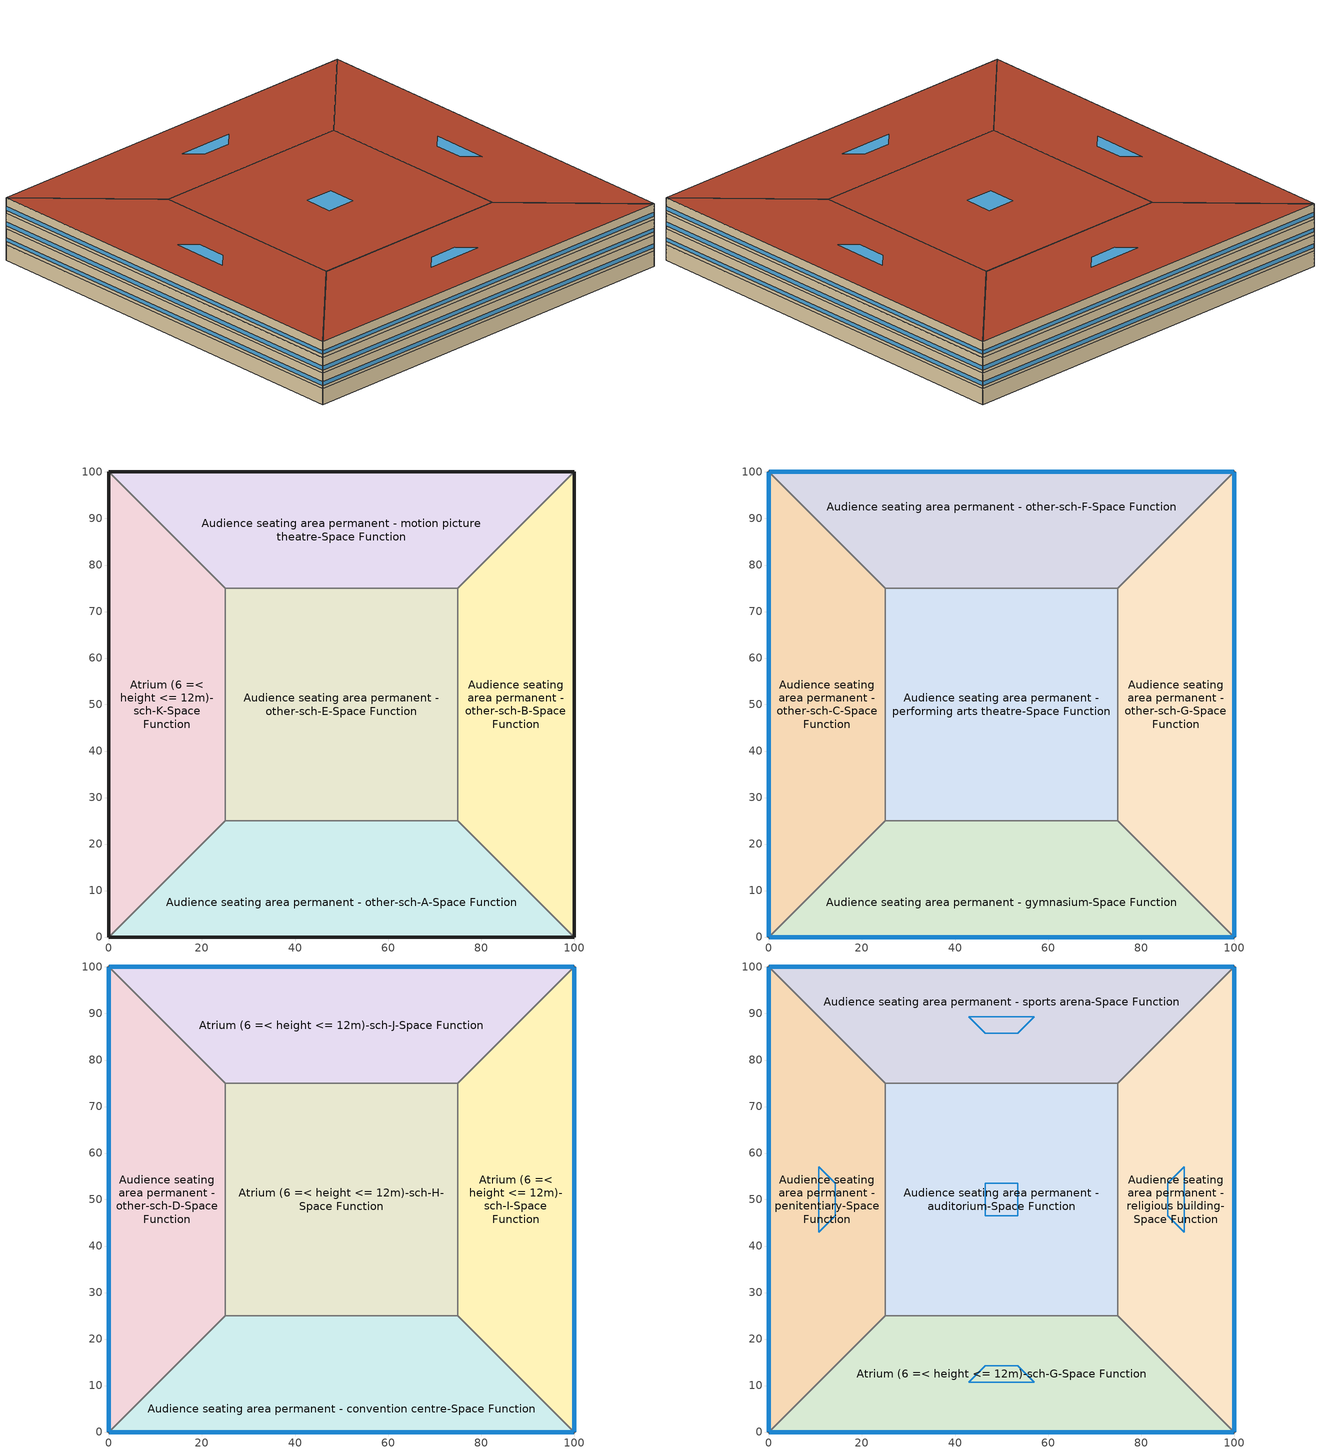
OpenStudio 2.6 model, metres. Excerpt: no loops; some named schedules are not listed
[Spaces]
Atrium (6 =< height <= 12m)-sch-K-Space Function
 floor ground: 0,0 0,100 25,75 25,25 z0
 wall ground: 0,100 0,0 z0:3.8
 wall to Audience seating area permanent - motion picture theatre-Space Function: 25,75 0,100 z0:3.8
 wall to Audience seating area permanent - other-sch-E-Space Function: 25,25 25,75 z0:3.8
 wall to Audience seating area permanent - other-sch-A-Space Function: 0,0 25,25 z0:3.8
Audience seating area permanent - motion picture theatre-Space Function
 floor ground: 0,100 100,100 75,75 25,75 z0
 wall ground: 100,100 0,100 z0:3.8
 wall to Audience seating area permanent - other-sch-B-Space Function: 75,75 100,100 z0:3.8
 wall to Audience seating area permanent - other-sch-E-Space Function: 25,75 75,75 z0:3.8
Audience seating area permanent - other-sch-B-Space Function
 floor ground: 100,100 100,0 75,25 75,75 z0
 wall ground: 100,0 100,100 z0:3.8
 wall to Audience seating area permanent - other-sch-A-Space Function: 75,25 100,0 z0:3.8
 wall to Audience seating area permanent - other-sch-E-Space Function: 75,75 75,25 z0:3.8
Audience seating area permanent - other-sch-A-Space Function
 floor ground: 100,0 0,0 25,25 75,25 z0
 wall ground: 0,0 100,0 z0:3.8
 wall to Audience seating area permanent - other-sch-E-Space Function: 75,25 25,25 z0:3.8
Audience seating area permanent - other-sch-E-Space Function
 floor ground: 25,25 25,75 75,75 75,25 z0
Audience seating area permanent - other-sch-C-Space Function
 floor to Atrium (6 =< height <= 12m)-sch-K-Space Function: 0,0 0,100 25,75 25,25 z3.8
 wall outside: 0,100 0,0 z3.8:7.6
 wall to Audience seating area permanent - other-sch-F-Space Function: 25,75 0,100 z3.8:7.6
 wall to Audience seating area permanent - performing arts theatre-Space Function: 25,25 25,75 z3.8:7.6
 wall to Audience seating area permanent - gymnasium-Space Function: 0,0 25,25 z3.8:7.6
 window: 0,99.97 0,0.03 z4.56:5.51
Audience seating area permanent - other-sch-F-Space Function
 floor to Audience seating area permanent - motion picture theatre-Space Function: 0,100 100,100 75,75 25,75 z3.8
 wall outside: 100,100 0,100 z3.8:7.6
 wall to Audience seating area permanent - other-sch-G-Space Function: 75,75 100,100 z3.8:7.6
 wall to Audience seating area permanent - performing arts theatre-Space Function: 25,75 75,75 z3.8:7.6
 window: 99.97,100 0.03,100 z4.56:5.51
Audience seating area permanent - other-sch-G-Space Function
 floor to Audience seating area permanent - other-sch-B-Space Function: 100,100 100,0 75,25 75,75 z3.8
 wall outside: 100,0 100,100 z3.8:7.6
 wall to Audience seating area permanent - gymnasium-Space Function: 75,25 100,0 z3.8:7.6
 wall to Audience seating area permanent - performing arts theatre-Space Function: 75,75 75,25 z3.8:7.6
 window: 100,0.03 100,99.97 z4.56:5.51
Audience seating area permanent - gymnasium-Space Function
 floor to Audience seating area permanent - other-sch-A-Space Function: 100,0 0,0 25,25 75,25 z3.8
 wall outside: 0,0 100,0 z3.8:7.6
 wall to Audience seating area permanent - performing arts theatre-Space Function: 75,25 25,25 z3.8:7.6
 window: 0.03,0 99.97,0 z4.56:5.51
Audience seating area permanent - performing arts theatre-Space Function
 floor to Audience seating area permanent - other-sch-E-Space Function: 25,25 25,75 75,75 75,25 z3.8
Audience seating area permanent - other-sch-D-Space Function
 floor to Audience seating area permanent - other-sch-C-Space Function: 0,0 0,100 25,75 25,25 z7.6
 wall outside: 0,100 0,0 z7.6:11.4
 wall to Atrium (6 =< height <= 12m)-sch-J-Space Function: 25,75 0,100 z7.6:11.4
 wall to Atrium (6 =< height <= 12m)-sch-H-Space Function: 25,25 25,75 z7.6:11.4
 wall to Audience seating area permanent - convention centre-Space Function: 0,0 25,25 z7.6:11.4
 window: 0,99.97 0,0.03 z8.36:9.31
Atrium (6 =< height <= 12m)-sch-J-Space Function
 floor to Audience seating area permanent - other-sch-F-Space Function: 0,100 100,100 75,75 25,75 z7.6
 wall outside: 100,100 0,100 z7.6:11.4
 wall to Atrium (6 =< height <= 12m)-sch-I-Space Function: 75,75 100,100 z7.6:11.4
 wall to Atrium (6 =< height <= 12m)-sch-H-Space Function: 25,75 75,75 z7.6:11.4
 window: 99.97,100 0.03,100 z8.36:9.31
Atrium (6 =< height <= 12m)-sch-I-Space Function
 floor to Audience seating area permanent - other-sch-G-Space Function: 100,100 100,0 75,25 75,75 z7.6
 wall outside: 100,0 100,100 z7.6:11.4
 wall to Audience seating area permanent - convention centre-Space Function: 75,25 100,0 z7.6:11.4
 wall to Atrium (6 =< height <= 12m)-sch-H-Space Function: 75,75 75,25 z7.6:11.4
 window: 100,0.03 100,99.97 z8.36:9.31
Audience seating area permanent - convention centre-Space Function
 floor to Audience seating area permanent - gymnasium-Space Function: 100,0 0,0 25,25 75,25 z7.6
 wall outside: 0,0 100,0 z7.6:11.4
 wall to Atrium (6 =< height <= 12m)-sch-H-Space Function: 75,25 25,25 z7.6:11.4
 window: 0.03,0 99.97,0 z8.36:9.31
Atrium (6 =< height <= 12m)-sch-H-Space Function
 floor to Audience seating area permanent - performing arts theatre-Space Function: 25,25 25,75 75,75 75,25 z7.6
Audience seating area permanent - penitentiary-Space Function
 floor to Audience seating area permanent - other-sch-D-Space Function: 0,0 0,100 25,75 25,25 z11.4
 wall outside: 0,100 0,0 z11.4:15.2
 wall to Audience seating area permanent - sports arena-Space Function: 25,75 0,100 z11.4:15.2
 wall to Audience seating area permanent - auditorium-Space Function: 25,25 25,75 z11.4:15.2
 wall to Atrium (6 =< height <= 12m)-sch-G-Space Function: 0,0 25,25 z11.4:15.2
 window: 0,99.97 0,0.03 z12.16:13.11
 roof outside: 25,25 25,75 0,100 0,0 z15.2
 skylight: 14.27,46.46 14.27,53.54 10.73,57.07 10.73,42.93 z15.2
Audience seating area permanent - sports arena-Space Function
 floor to Atrium (6 =< height <= 12m)-sch-J-Space Function: 0,100 100,100 75,75 25,75 z11.4
 wall outside: 100,100 0,100 z11.4:15.2
 wall to Audience seating area permanent - religious building-Space Function: 75,75 100,100 z11.4:15.2
 wall to Audience seating area permanent - auditorium-Space Function: 25,75 75,75 z11.4:15.2
 window: 99.97,100 0.03,100 z12.16:13.11
 roof outside: 25,75 75,75 100,100 0,100 z15.2
 skylight: 46.46,85.73 53.54,85.73 57.07,89.27 42.93,89.27 z15.2
Audience seating area permanent - religious building-Space Function
 floor to Atrium (6 =< height <= 12m)-sch-I-Space Function: 100,100 100,0 75,25 75,75 z11.4
 wall outside: 100,0 100,100 z11.4:15.2
 wall to Atrium (6 =< height <= 12m)-sch-G-Space Function: 75,25 100,0 z11.4:15.2
 wall to Audience seating area permanent - auditorium-Space Function: 75,75 75,25 z11.4:15.2
 window: 100,0.03 100,99.97 z12.16:13.11
 roof outside: 75,75 75,25 100,0 100,100 z15.2
 skylight: 85.73,53.54 85.73,46.46 89.27,42.93 89.27,57.07 z15.2
Atrium (6 =< height <= 12m)-sch-G-Space Function
 floor to Audience seating area permanent - convention centre-Space Function: 100,0 0,0 25,25 75,25 z11.4
 wall outside: 0,0 100,0 z11.4:15.2
 wall to Audience seating area permanent - auditorium-Space Function: 75,25 25,25 z11.4:15.2
 window: 0.03,0 99.97,0 z12.16:13.11
 roof outside: 75,25 25,25 0,0 100,0 z15.2
 skylight: 53.54,14.27 46.46,14.27 42.93,10.73 57.07,10.73 z15.2
Audience seating area permanent - auditorium-Space Function
 floor to Atrium (6 =< height <= 12m)-sch-H-Space Function: 25,25 25,75 75,75 75,25 z11.4
 roof outside: 75,25 75,75 25,75 25,25 z15.2
 skylight: 53.54,46.46 53.54,53.54 46.46,53.54 46.46,46.46 z15.2
[Schedule:Ruleset]
Name | Default Day Schedule
NECB-G-Occupancy | NECB-G-Occupancy Default
NECB-G-Lighting | NECB-G-Lighting Default
NECB-G-Electric-Equipment | NECB-G-Electric-Equipment Default
NECB-H-Occupancy | NECB-H-Occupancy Default
NECB-H-Lighting | NECB-H-Lighting Default
NECB-H-Electric-Equipment | NECB-H-Electric-Equipment Default
NECB-I-Occupancy | NECB-I-Occupancy Default
NECB-I-Lighting | NECB-I-Lighting Default
NECB-I-Electric-Equipment | NECB-I-Electric-Equipment Default
NECB-J-Occupancy | NECB-J-Occupancy Default
NECB-J-Lighting | NECB-J-Lighting Default
NECB-J-Electric-Equipment | NECB-J-Electric-Equipment Default
NECB-C-Lighting | NECB-C-Lighting Default
NECB-C-Occupancy-NECB-C-Lighting-0.2-0.0-0.67-Light Ruleset | NECB-C-Occupancy-NECB-C-Lighting-0.2-0.0-0.67-Light Default
NECB-D-Occupancy | NECB-D-Occupancy Default
NECB-D-Lighting | NECB-D-Lighting Default
NECB-D-Electric-Equipment | NECB-D-Electric-Equipment Default
NECB-E-Occupancy | NECB-E-Occupancy Default
NECB-E-Lighting | NECB-E-Lighting Default
NECB-E-Electric-Equipment | NECB-E-Electric-Equipment Default
NECB-F-Occupancy | NECB-F-Occupancy Default
NECB-F-Lighting | NECB-F-Lighting Default
NECB-F-Electric-Equipment | NECB-F-Electric-Equipment Default
NECB-I-Occupancy-NECB-I-Lighting-0.3-0.0-0.67-Light Ruleset | NECB-I-Occupancy-NECB-I-Lighting-0.3-0.0-0.67-Light Default
[Schedule:Day]
Clothing Schedule Default Winter Clothes; Always On Default: 24, 0, 1
Clothing Schedule Summer Clothes: 24, 0, 0.5
Air Velocity Schedule Default; NECB-A-Electric-Equipment Sat Day; NECB-A-Electric-Equipment Sun|Hol Day: 24, 0, 0.2
Work Efficiency Schedule Default; NECB-K-Electric-Equipment Default; NECB-K-Electric-Equipment Default|Wkdy Day; NECB-K-Electric-Equipment Sat Day; NECB-K-Electric-Equipment Sun|Hol Day; NECB-A-Occupancy Sat Day; NECB-A-Occupancy Sun|Hol Day; NECB-D-Occupancy Sat Day; NECB-D-Occupancy Sun|Hol Day; NECB-E-Occupancy Sun|Hol Day: 24, 0, 0
NECB-G-Occupancy Default; NECB-G-Occupancy Default|Wkdy Day: 7, 0, 0.9, 8, 0, 0.7, 9, 0, 0.4, 17, 0, 0.3, 18, 0, 0.5, 24, 0, 0.9
NECB-G-Occupancy Sat Day; NECB-G-Occupancy Sun|Hol Day: 7, 0, 0.9, 8, 0, 0.7, 17, 0, 0.5, 18, 0, 0.7, 24, 0, 0.9
NECB-Activity Default; NECB-Activity Winter Design Day; NECB-Activity Summer Design Day: 24, 0, 130
NECB-G-Lighting Default; NECB-G-Lighting Default|Wkdy Day; NECB-G-Lighting Sat Day; NECB-G-Lighting Sun|Hol Day: 1, 0, 0.3, 6, 0, 0, 7, 0, 0.2, 9, 0, 0.5, 19, 0, 0, 22, 0, 0.9, 23, 0, 0.8, 24, 0, 0.6
NECB-G-Electric-Equipment Default; NECB-G-Electric-Equipment Default|Wkdy Day; NECB-G-Electric-Equipment Sat Day; NECB-G-Electric-Equipment Sun|Hol Day: 1, 0, 0.3, 7, 0, 0.2, 9, 0, 0.8, 16, 0, 0.4, 17, 0, 0.5, 18, 0, 0.2, 20, 0, 0.9, 21, 0, 0.7, 24, 0, 0.5
NECB-G-Thermostat Setpoint-Heating Default; NECB-G-Thermostat Setpoint-Heating Default|Wkdy Day; NECB-G-Thermostat Setpoint-Heating Sat Day; NECB-G-Thermostat Setpoint-Heating Sun|Hol Day; NECB-H-Thermostat Setpoint-Heating Default; NECB-H-Thermostat Setpoint-Heating Default|Wkdy Day; NECB-H-Thermostat Setpoint-Heating Sat Day; NECB-H-Thermostat Setpoint-Heating Sun|Hol Day; NECB-F-Thermostat Setpoint-Heating Default; NECB-F-Thermostat Setpoint-Heating Default|Wkdy Day; NECB-F-Thermostat Setpoint-Heating Sat Day; NECB-F-Thermostat Setpoint-Heating Sun|Hol Day: 1, 0, 22, 7, 0, 18, 8, 0, 20, 24, 0, 22
NECB-G-Thermostat Setpoint-Cooling Default; NECB-G-Thermostat Setpoint-Cooling Default|Wkdy Day; NECB-G-Thermostat Setpoint-Cooling Sat Day; NECB-G-Thermostat Setpoint-Cooling Sun|Hol Day; NECB-H-Thermostat Setpoint-Cooling Default; NECB-H-Thermostat Setpoint-Cooling Default|Wkdy Day; NECB-H-Thermostat Setpoint-Cooling Sat Day; NECB-H-Thermostat Setpoint-Cooling Sun|Hol Day; NECB-J-Thermostat Setpoint-Cooling Default; NECB-J-Thermostat Setpoint-Cooling Default|Wkdy Day; NECB-J-Thermostat Setpoint-Cooling Sat Day; NECB-J-Thermostat Setpoint-Cooling Sun|Hol Day; NECB-F-Thermostat Setpoint-Cooling Default; NECB-F-Thermostat Setpoint-Cooling Default|Wkdy Day; NECB-F-Thermostat Setpoint-Cooling Sat Day; NECB-F-Thermostat Setpoint-Cooling Sun|Hol Day: 24, 0, 24
NECB-H-Occupancy Default; NECB-H-Occupancy Default|Wkdy Day; NECB-H-Occupancy Sat Day; NECB-H-Occupancy Sun|Hol Day; NECB-H-Lighting Default; NECB-H-Lighting Default|Wkdy Day; NECB-H-Lighting Sat Day; NECB-H-Lighting Sun|Hol Day; NECB-H-Electric-Equipment Default; NECB-H-Electric-Equipment Default|Wkdy Day; NECB-H-Electric-Equipment Sat Day; NECB-H-Electric-Equipment Sun|Hol Day; NECB-K-Lighting Default; NECB-K-Lighting Default|Wkdy Day; NECB-K-Lighting Sat Day; NECB-K-Lighting Sun|Hol Day: 24, 0, 0.9
NECB-I-Occupancy Default; NECB-I-Occupancy Default|Wkdy Day: 1, 0, 0.1, 15, 0, 0, 18, 0, 0.1, 19, 0, 0.4, 22, 0, 0.8, 23, 0, 0.6, 24, 0, 0.4
NECB-I-Occupancy Sat Day: 1, 0, 0.1, 10, 0, 0, 13, 0, 0.1, 14, 0, 0.4, 15, 0, 0.6, 16, 0, 0.8, 17, 0, 0.6, 18, 0, 0.4, 19, 0, 0.2, 20, 0, 0.4, 22, 0, 0.8, 23, 0, 0.6, 24, 0, 0.4
NECB-I-Occupancy Sun|Hol Day: 8, 0, 0, 9, 0, 0.2, 10, 0, 0.4, 12, 0, 0.8, 13, 0, 0.4, 14, 0, 0.2, 24, 0, 0
NECB-I-Lighting Default; NECB-I-Lighting Default|Wkdy Day: 1, 0, 0.5, 15, 0, 0.05, 18, 0, 0.5, 19, 0, 0.8, 24, 0, 0.9
NECB-I-Lighting Sat Day: 1, 0, 0.5, 10, 0, 0.05, 13, 0, 0.5, 14, 0, 0.8, 17, 0, 0.9, 18, 0, 0.8, 19, 0, 0.6, 20, 0, 0.8, 24, 0, 0.9
NECB-I-Lighting Sun|Hol Day: 8, 0, 0.05, 9, 0, 0.5, 13, 0, 0.9, 14, 0, 0.5, 24, 0, 0.05
NECB-I-Electric-Equipment Default; NECB-I-Electric-Equipment Default|Wkdy Day: 15, 0, 0.1, 18, 0, 0.2, 24, 0, 0.8
NECB-I-Electric-Equipment Sat Day: 10, 0, 0.1, 13, 0, 0.2, 24, 0, 0.8
NECB-I-Electric-Equipment Sun|Hol Day: 8, 0, 0.1, 13, 0, 0.8, 14, 0, 0.2, 24, 0, 0.1
NECB-I-Thermostat Setpoint-Heating Default; NECB-I-Thermostat Setpoint-Heating Default|Wkdy Day: 14, 0, 18, 15, 0, 20, 24, 0, 22
NECB-I-Thermostat Setpoint-Heating Sat Day: 10, 0, 18, 11, 0, 20, 24, 0, 22
NECB-I-Thermostat Setpoint-Heating Sun|Hol Day: 7, 0, 18, 8, 0, 20, 14, 0, 22, 24, 0, 18
NECB-I-Thermostat Setpoint-Cooling Default; NECB-I-Thermostat Setpoint-Cooling Default|Wkdy Day: 14, 0, 35, 24, 0, 24
NECB-I-Thermostat Setpoint-Cooling Sat Day: 10, 0, 35, 24, 0, 24
NECB-I-Thermostat Setpoint-Cooling Sun|Hol Day: 7, 0, 35, 14, 0, 24, 24, 0, 35
NECB-J-Occupancy Default; NECB-J-Occupancy Default|Wkdy Day; NECB-J-Occupancy Sat Day; NECB-J-Occupancy Sun|Hol Day: 7, 0, 0.9, 8, 0, 0.7, 10, 0, 0.6, 12, 0, 0.7, 14, 0, 0.6, 17, 0, 0.7, 20, 0, 0.6, 22, 0, 0.7, 23, 0, 0.8, 24, 0, 0.9
NECB-J-Lighting Default; NECB-J-Lighting Default|Wkdy Day; NECB-J-Lighting Sat Day; NECB-J-Lighting Sun|Hol Day: 5, 0, 0.1, 6, 0, 0.3, 7, 0, 0.5, 11, 0, 0.7, 12, 0, 0.6, 18, 0, 0.5, 19, 0, 0.6, 23, 0, 0.7, 24, 0, 0.3
NECB-J-Electric-Equipment Default; NECB-J-Electric-Equipment Default|Wkdy Day; NECB-J-Electric-Equipment Sat Day; NECB-J-Electric-Equipment Sun|Hol Day: 5, 0, 0.1, 6, 0, 0.2, 7, 0, 0.3, 8, 0, 0.4, 10, 0, 0.6, 12, 0, 0.5, 14, 0, 0.4, 16, 0, 0.5, 18, 0, 0.4, 19, 0, 0.5, 20, 0, 0.6, 22, 0, 0.7, 23, 0, 0.5, 24, 0, 0.3
NECB-J-Thermostat Setpoint-Heating Default; NECB-J-Thermostat Setpoint-Heating Default|Wkdy Day; NECB-J-Thermostat Setpoint-Heating Sat Day; NECB-J-Thermostat Setpoint-Heating Sun|Hol Day: 24, 0, 22
NECB-K-Occupancy Default; NECB-K-Occupancy Default|Wkdy Day; NECB-K-Occupancy Sat Day; NECB-K-Occupancy Sun|Hol Day: 5, 0, 0, 6, 0, 0.1, 7, 0, 0.5, 8, 0, 0.9, 9, 0, 0.6, 16, 0, 0.2, 17, 0, 0.7, 18, 0, 0.9, 19, 0, 0.6, 20, 0, 0.2, 23, 0, 0.1, 24, 0, 0
NECB-K-Thermostat Setpoint-Heating Default; NECB-K-Thermostat Setpoint-Heating Default|Wkdy Day; NECB-K-Thermostat Setpoint-Heating Sat Day; NECB-K-Thermostat Setpoint-Heating Sun|Hol Day: 24, 0, 5
NECB-K-Thermostat Setpoint-Cooling Default; NECB-K-Thermostat Setpoint-Cooling Default|Wkdy Day; NECB-K-Thermostat Setpoint-Cooling Sat Day; NECB-K-Thermostat Setpoint-Cooling Sun|Hol Day; NECB-A-Thermostat Setpoint-Cooling Sat Day; NECB-A-Thermostat Setpoint-Cooling Sun|Hol Day; NECB-D-Thermostat Setpoint-Cooling Sat Day; NECB-D-Thermostat Setpoint-Cooling Sun|Hol Day; NECB-E-Thermostat Setpoint-Cooling Sun|Hol Day: 24, 0, 35
NECB-C-Occupancy Default; NECB-C-Occupancy Default|Wkdy Day: 8, 0, 0, 9, 0, 0.1, 10, 0, 0.2, 12, 0, 0.5, 16, 0, 0.7, 17, 0, 0.8, 18, 0, 0.7, 19, 0, 0.5, 21, 0, 0.3, 24, 0, 0
NECB-C-Occupancy Sat Day: 8, 0, 0, 9, 0, 0.1, 10, 0, 0.2, 11, 0, 0.5, 12, 0, 0.6, 13, 0, 0.8, 16, 0, 0.9, 17, 0, 0.8, 18, 0, 0.7, 19, 0, 0.5, 21, 0, 0.2, 24, 0, 0
NECB-C-Occupancy Sun|Hol Day: 8, 0, 0, 9, 0, 0.1, 10, 0, 0.2, 11, 0, 0.5, 12, 0, 0.6, 13, 0, 0.8, 16, 0, 0.9, 17, 0, 0.8, 18, 0, 0.7, 19, 0, 0.5, 24, 0, 0
NECB-C-Lighting Default; NECB-C-Lighting Default|Wkdy Day; NECB-C-Lighting Sat Day; NECB-C-Electric-Equipment Default; NECB-C-Electric-Equipment Default|Wkdy Day; NECB-C-Electric-Equipment Sat Day; NECB-C-Occupancy-NECB-C-Lighting-0.0-0.0-0.67-Light Default; NECB-C-Occupancy-NECB-C-Lighting-0.0-0.0-0.67-Default|Wkdy-Light Day; NECB-C-Occupancy-NECB-C-Lighting-0.0-0.0-0.67-Sat-Light Day: 8, 0, 0.05, 9, 0, 0.5, 19, 0, 0.9, 20, 0, 0.6, 21, 0, 0.5, 24, 0, 0.05
NECB-C-Lighting Sun|Hol Day; NECB-C-Electric-Equipment Sun|Hol Day; NECB-C-Occupancy-NECB-C-Lighting-0.0-0.0-0.67-Sun|Hol-Light Day: 8, 0, 0.05, 9, 0, 0.5, 19, 0, 0.9, 24, 0, 0.05
NECB-C-Thermostat Setpoint-Heating Default; NECB-C-Thermostat Setpoint-Heating Default|Wkdy Day; NECB-C-Thermostat Setpoint-Heating Sat Day: 7, 0, 18, 8, 0, 20, 21, 0, 22, 24, 0, 18
NECB-C-Thermostat Setpoint-Heating Sun|Hol Day: 9, 0, 18, 10, 0, 20, 19, 0, 22, 24, 0, 18
NECB-C-Thermostat Setpoint-Cooling Default; NECB-C-Thermostat Setpoint-Cooling Default|Wkdy Day; NECB-C-Thermostat Setpoint-Cooling Sat Day: 7, 0, 35, 21, 0, 24, 24, 0, 35
NECB-C-Thermostat Setpoint-Cooling Sun|Hol Day; NECB-E-Thermostat Setpoint-Cooling Default; NECB-E-Thermostat Setpoint-Cooling Default|Wkdy Day: 7, 0, 35, 19, 0, 24, 24, 0, 35
NECB-C-Occupancy-NECB-C-Lighting-0.2-0.0-0.67-Light Default; NECB-C-Occupancy-NECB-C-Lighting-0.2-0.0-0.67-Default|Wkdy-Light Day; NECB-C-Occupancy-NECB-C-Lighting-0.2-0.0-0.67-Sat-Light Day: 8, 0, 0.0433, 9, 0, 0.433, 19, 0, 0.9, 20, 0, 0.6, 21, 0, 0.5, 24, 0, 0.0433
NECB-C-Occupancy-NECB-C-Lighting-0.2-0.0-0.67-Sun|Hol-Light Day: 8, 0, 0.0433, 9, 0, 0.433, 19, 0, 0.9, 24, 0, 0.0433
NECB-B-Occupancy Default; NECB-B-Occupancy Default|Wkdy Day: 1, 0, 0.3, 2, 0, 0.1, 9, 0, 0, 10, 0, 0.1, 11, 0, 0.2, 12, 0, 0.5, 13, 0, 0.9, 14, 0, 0.8, 15, 0, 0.5, 17, 0, 0.2, 18, 0, 0.3, 19, 0, 0.6, 22, 0, 0.9, 23, 0, 0.6, 24, 0, 0.4
NECB-B-Occupancy Sat Day: 1, 0, 0.5, 2, 0, 0.3, 9, 0, 0, 10, 0, 0.1, 11, 0, 0.2, 12, 0, 0.5, 13, 0, 0.9, 14, 0, 0.8, 15, 0, 0.5, 17, 0, 0.2, 18, 0, 0.3, 19, 0, 0.6, 22, 0, 0.9, 24, 0, 0.6
NECB-B-Occupancy Sun|Hol Day: 1, 0, 0.1, 2, 0, 0.3, 10, 0, 0, 11, 0, 0.1, 12, 0, 0.4, 14, 0, 0.5, 15, 0, 0.4, 18, 0, 0.2, 19, 0, 0.5, 21, 0, 0.7, 22, 0, 0.5, 23, 0, 0.3, 24, 0, 0.1
NECB-B-Lighting Default; NECB-B-Lighting Default|Wkdy Day; NECB-B-Lighting Sat Day; NECB-B-Electric-Equipment Default; NECB-B-Electric-Equipment Default|Wkdy Day; NECB-B-Electric-Equipment Sat Day: 1, 0, 0.9, 2, 0, 0.5, 9, 0, 0.1, 10, 0, 0.5, 11, 0, 0.7, 24, 0, 0.9
NECB-B-Lighting Sun|Hol Day; NECB-B-Electric-Equipment Sun|Hol Day: 2, 0, 0.5, 10, 0, 0.1, 11, 0, 0.5, 23, 0, 0.9, 24, 0, 0.5
NECB-B-Thermostat Setpoint-Heating Default; NECB-B-Thermostat Setpoint-Heating Default|Wkdy Day; NECB-B-Thermostat Setpoint-Heating Sat Day: 2, 0, 22, 8, 0, 18, 9, 0, 20, 24, 0, 22
NECB-B-Thermostat Setpoint-Heating Sun|Hol Day: 1, 0, 18, 2, 0, 22, 9, 0, 18, 10, 0, 20, 23, 0, 22, 24, 0, 18
NECB-B-Thermostat Setpoint-Cooling Default; NECB-B-Thermostat Setpoint-Cooling Default|Wkdy Day; NECB-B-Thermostat Setpoint-Cooling Sat Day: 1, 0, 24, 8, 0, 35, 24, 0, 24
NECB-B-Thermostat Setpoint-Cooling Sun|Hol Day: 9, 0, 35, 23, 0, 24, 24, 0, 35
NECB-A-Occupancy Default; NECB-A-Occupancy Default|Wkdy Day: 7, 0, 0, 8, 0, 0.1, 9, 0, 0.7, 12, 0, 0.9, 14, 0, 0.5, 17, 0, 0.9, 18, 0, 0.7, 19, 0, 0.3, 23, 0, 0.1, 24, 0, 0
NECB-A-Lighting Default; NECB-A-Lighting Default|Wkdy Day: 7, 0, 0.05, 8, 0, 0.3, 9, 0, 0.8, 17, 0, 0.9, 18, 0, 0.8, 19, 0, 0.5, 21, 0, 0.3, 23, 0, 0.1, 24, 0, 0.05
NECB-A-Lighting Sat Day; NECB-A-Lighting Sun|Hol Day; NECB-D-Lighting Sat Day; NECB-D-Lighting Sun|Hol Day; NECB-D-Electric-Equipment Sat Day; NECB-D-Electric-Equipment Sun|Hol Day; NECB-E-Lighting Sun|Hol Day; NECB-E-Electric-Equipment Sun|Hol Day: 24, 0, 0.05
NECB-A-Electric-Equipment Default; NECB-A-Electric-Equipment Default|Wkdy Day: 7, 0, 0.2, 8, 0, 0.3, 9, 0, 0.8, 18, 0, 0.9, 19, 0, 0.5, 21, 0, 0.3, 24, 0, 0.2
NECB-A-Thermostat Setpoint-Heating Default; NECB-A-Thermostat Setpoint-Heating Default|Wkdy Day: 6, 0, 18, 7, 0, 20, 21, 0, 22, 24, 0, 18
NECB-A-Thermostat Setpoint-Heating Sat Day; NECB-A-Thermostat Setpoint-Heating Sun|Hol Day; NECB-D-Thermostat Setpoint-Heating Sat Day; NECB-D-Thermostat Setpoint-Heating Sun|Hol Day; NECB-E-Thermostat Setpoint-Heating Sun|Hol Day: 24, 0, 18
NECB-A-Thermostat Setpoint-Cooling Default; NECB-A-Thermostat Setpoint-Cooling Default|Wkdy Day: 6, 0, 35, 21, 0, 24, 24, 0, 35
NECB-D-Occupancy Default; NECB-D-Occupancy Default|Wkdy Day: 8, 0, 0, 9, 0, 0.1, 12, 0, 0.9, 16, 0, 0.8, 17, 0, 0.5, 18, 0, 0.2, 19, 0, 0.1, 22, 0, 0.3, 23, 0, 0.1, 24, 0, 0
NECB-D-Lighting Default; NECB-D-Lighting Default|Wkdy Day; NECB-D-Electric-Equipment Default; NECB-D-Electric-Equipment Default|Wkdy Day: 8, 0, 0.05, 9, 0, 0.3, 16, 0, 0.9, 17, 0, 0.7, 19, 0, 0.5, 22, 0, 0.7, 23, 0, 0.3, 24, 0, 0.05
NECB-D-Thermostat Setpoint-Heating Default; NECB-D-Thermostat Setpoint-Heating Default|Wkdy Day: 7, 0, 18, 8, 0, 20, 23, 0, 22, 24, 0, 18
NECB-D-Thermostat Setpoint-Cooling Default; NECB-D-Thermostat Setpoint-Cooling Default|Wkdy Day: 7, 0, 35, 23, 0, 24, 24, 0, 35
NECB-E-Occupancy Default; NECB-E-Occupancy Default|Wkdy Day: 8, 0, 0, 9, 0, 0.2, 10, 0, 0.7, 14, 0, 0.9, 15, 0, 0.5, 16, 0, 0.9, 18, 0, 0.8, 19, 0, 0.2, 24, 0, 0
NECB-E-Occupancy Sat Day: 9, 0, 0, 13, 0, 0.2, 17, 0, 0.1, 24, 0, 0
NECB-E-Lighting Default; NECB-E-Lighting Default|Wkdy Day; NECB-E-Electric-Equipment Default; NECB-E-Electric-Equipment Default|Wkdy Day: 8, 0, 0.05, 9, 0, 0.4, 10, 0, 0.7, 18, 0, 0.9, 19, 0, 0.4, 24, 0, 0.05
NECB-E-Lighting Sat Day; NECB-E-Electric-Equipment Sat Day: 9, 0, 0.05, 10, 0, 0.5, 15, 0, 0.9, 16, 0, 0.7, 17, 0, 0.5, 24, 0, 0.05
NECB-E-Thermostat Setpoint-Heating Default; NECB-E-Thermostat Setpoint-Heating Default|Wkdy Day: 7, 0, 18, 8, 0, 20, 19, 0, 22, 24, 0, 18
NECB-E-Thermostat Setpoint-Heating Sat Day: 8, 0, 18, 9, 0, 20, 17, 0, 22, 24, 0, 18
NECB-E-Thermostat Setpoint-Cooling Sat Day: 8, 0, 35, 17, 0, 24, 24, 0, 35
NECB-F-Occupancy Default; NECB-F-Occupancy Default|Wkdy Day; NECB-F-Occupancy Sat Day; NECB-F-Occupancy Sun|Hol Day: 7, 0, 0.63, 8, 0, 0.49, 10, 0, 0.28, 16, 0, 0.14, 17, 0, 0.21, 20, 0, 0.35, 22, 0, 0.49, 23, 0, 0.56, 24, 0, 0.63
NECB-F-Lighting Default; NECB-F-Lighting Default|Wkdy Day; NECB-F-Lighting Sat Day; NECB-F-Lighting Sun|Hol Day; NECB-F-Electric-Equipment Default; NECB-F-Electric-Equipment Default|Wkdy Day; NECB-F-Electric-Equipment Sat Day; NECB-F-Electric-Equipment Sun|Hol Day: 1, 0, 0.21, 3, 0, 0.14, 6, 0, 0.07, 7, 0, 0.14, 8, 0, 0.28, 9, 0, 0.35, 11, 0, 0.28, 12, 0, 0.21, 19, 0, 0.14, 20, 0, 0.42, 21, 0, 0.56, 22, 0, 0.63, 23, 0, 0.56, 24, 0, 0.42
NECB-I-Occupancy-NECB-I-Lighting-0.3-0.0-0.67-Light Default; NECB-I-Occupancy-NECB-I-Lighting-0.3-0.0-0.67-Default|Wkdy-Light Day: 1, 0, 0.3995, 15, 0, 0.03995, 18, 0, 0.3995, 19, 0, 0.8, 24, 0, 0.9
NECB-I-Occupancy-NECB-I-Lighting-0.3-0.0-0.67-Sat-Light Day: 1, 0, 0.3995, 10, 0, 0.03995, 13, 0, 0.3995, 14, 0, 0.8, 17, 0, 0.9, 18, 0, 0.8, 19, 0, 0.4794, 20, 0, 0.8, 24, 0, 0.9
NECB-I-Occupancy-NECB-I-Lighting-0.3-0.0-0.67-Sun|Hol-Light Day: 8, 0, 0.03995, 9, 0, 0.3995, 13, 0, 0.9, 14, 0, 0.3995, 24, 0, 0.03995
[Schedule:Rule] Date Specification Type=DateRange; Start Day=1
Name | Schedule Ruleset | Rule Order | Day Schedule | Start Month | End Month | End Day | Apply Monday | Apply Tuesday | Apply Wednesday | Apply Thursday | Apply Friday | Apply Saturday | Apply Sunday
Schedule Rule 1 | Clothing Schedule | 0 | Clothing Schedule Summer Clothes | 5 | 9 | 30
Schedule Rule 2 | NECB-G-Occupancy | 2 | NECB-G-Occupancy Default|Wkdy Day | 1 | 12 | 31 | Yes | Yes | Yes | Yes | Yes
Schedule Rule 3 | NECB-G-Occupancy | 1 | NECB-G-Occupancy Sat Day | 1 | 12 | 31 |  |  |  |  |  | Yes
Schedule Rule 4 | NECB-G-Occupancy | 0 | NECB-G-Occupancy Sun|Hol Day | 1 | 12 | 31 |  |  |  |  |  |  | Yes
Schedule Rule 5 | NECB-G-Lighting | 2 | NECB-G-Lighting Default|Wkdy Day | 1 | 12 | 31 | Yes | Yes | Yes | Yes | Yes
Schedule Rule 6 | NECB-G-Lighting | 1 | NECB-G-Lighting Sat Day | 1 | 12 | 31 |  |  |  |  |  | Yes
Schedule Rule 7 | NECB-G-Lighting | 0 | NECB-G-Lighting Sun|Hol Day | 1 | 12 | 31 |  |  |  |  |  |  | Yes
Schedule Rule 8 | NECB-G-Electric-Equipment | 2 | NECB-G-Electric-Equipment Default|Wkdy Day | 1 | 12 | 31 | Yes | Yes | Yes | Yes | Yes
Schedule Rule 9 | NECB-G-Electric-Equipment | 1 | NECB-G-Electric-Equipment Sat Day | 1 | 12 | 31 |  |  |  |  |  | Yes
Schedule Rule 10 | NECB-G-Electric-Equipment | 0 | NECB-G-Electric-Equipment Sun|Hol Day | 1 | 12 | 31 |  |  |  |  |  |  | Yes
Schedule Rule 11 | NECB-G-Thermostat Setpoint-Heating | 2 | NECB-G-Thermostat Setpoint-Heating Default|Wkdy Day | 1 | 12 | 31 | Yes | Yes | Yes | Yes | Yes
Schedule Rule 12 | NECB-G-Thermostat Setpoint-Heating | 1 | NECB-G-Thermostat Setpoint-Heating Sat Day | 1 | 12 | 31 |  |  |  |  |  | Yes
Schedule Rule 13 | NECB-G-Thermostat Setpoint-Heating | 0 | NECB-G-Thermostat Setpoint-Heating Sun|Hol Day | 1 | 12 | 31 |  |  |  |  |  |  | Yes
Schedule Rule 14 | NECB-G-Thermostat Setpoint-Cooling | 2 | NECB-G-Thermostat Setpoint-Cooling Default|Wkdy Day | 1 | 12 | 31 | Yes | Yes | Yes | Yes | Yes
Schedule Rule 15 | NECB-G-Thermostat Setpoint-Cooling | 1 | NECB-G-Thermostat Setpoint-Cooling Sat Day | 1 | 12 | 31 |  |  |  |  |  | Yes
Schedule Rule 16 | NECB-G-Thermostat Setpoint-Cooling | 0 | NECB-G-Thermostat Setpoint-Cooling Sun|Hol Day | 1 | 12 | 31 |  |  |  |  |  |  | Yes
Schedule Rule 17 | NECB-H-Occupancy | 2 | NECB-H-Occupancy Default|Wkdy Day | 1 | 12 | 31 | Yes | Yes | Yes | Yes | Yes
Schedule Rule 18 | NECB-H-Occupancy | 1 | NECB-H-Occupancy Sat Day | 1 | 12 | 31 |  |  |  |  |  | Yes
Schedule Rule 19 | NECB-H-Occupancy | 0 | NECB-H-Occupancy Sun|Hol Day | 1 | 12 | 31 |  |  |  |  |  |  | Yes
Schedule Rule 20 | NECB-H-Lighting | 2 | NECB-H-Lighting Default|Wkdy Day | 1 | 12 | 31 | Yes | Yes | Yes | Yes | Yes
Schedule Rule 21 | NECB-H-Lighting | 1 | NECB-H-Lighting Sat Day | 1 | 12 | 31 |  |  |  |  |  | Yes
Schedule Rule 22 | NECB-H-Lighting | 0 | NECB-H-Lighting Sun|Hol Day | 1 | 12 | 31 |  |  |  |  |  |  | Yes
Schedule Rule 23 | NECB-H-Electric-Equipment | 2 | NECB-H-Electric-Equipment Default|Wkdy Day | 1 | 12 | 31 | Yes | Yes | Yes | Yes | Yes
Schedule Rule 24 | NECB-H-Electric-Equipment | 1 | NECB-H-Electric-Equipment Sat Day | 1 | 12 | 31 |  |  |  |  |  | Yes
Schedule Rule 25 | NECB-H-Electric-Equipment | 0 | NECB-H-Electric-Equipment Sun|Hol Day | 1 | 12 | 31 |  |  |  |  |  |  | Yes
Schedule Rule 26 | NECB-H-Thermostat Setpoint-Heating | 2 | NECB-H-Thermostat Setpoint-Heating Default|Wkdy Day | 1 | 12 | 31 | Yes | Yes | Yes | Yes | Yes
Schedule Rule 27 | NECB-H-Thermostat Setpoint-Heating | 1 | NECB-H-Thermostat Setpoint-Heating Sat Day | 1 | 12 | 31 |  |  |  |  |  | Yes
Schedule Rule 28 | NECB-H-Thermostat Setpoint-Heating | 0 | NECB-H-Thermostat Setpoint-Heating Sun|Hol Day | 1 | 12 | 31 |  |  |  |  |  |  | Yes
Schedule Rule 29 | NECB-H-Thermostat Setpoint-Cooling | 2 | NECB-H-Thermostat Setpoint-Cooling Default|Wkdy Day | 1 | 12 | 31 | Yes | Yes | Yes | Yes | Yes
Schedule Rule 30 | NECB-H-Thermostat Setpoint-Cooling | 1 | NECB-H-Thermostat Setpoint-Cooling Sat Day | 1 | 12 | 31 |  |  |  |  |  | Yes
Schedule Rule 31 | NECB-H-Thermostat Setpoint-Cooling | 0 | NECB-H-Thermostat Setpoint-Cooling Sun|Hol Day | 1 | 12 | 31 |  |  |  |  |  |  | Yes
Schedule Rule 32 | NECB-I-Occupancy | 2 | NECB-I-Occupancy Default|Wkdy Day | 1 | 12 | 31 | Yes | Yes | Yes | Yes | Yes
Schedule Rule 33 | NECB-I-Occupancy | 1 | NECB-I-Occupancy Sat Day | 1 | 12 | 31 |  |  |  |  |  | Yes
Schedule Rule 34 | NECB-I-Occupancy | 0 | NECB-I-Occupancy Sun|Hol Day | 1 | 12 | 31 |  |  |  |  |  |  | Yes
Schedule Rule 35 | NECB-I-Lighting | 2 | NECB-I-Lighting Default|Wkdy Day | 1 | 12 | 31 | Yes | Yes | Yes | Yes | Yes
Schedule Rule 36 | NECB-I-Lighting | 1 | NECB-I-Lighting Sat Day | 1 | 12 | 31 |  |  |  |  |  | Yes
Schedule Rule 37 | NECB-I-Lighting | 0 | NECB-I-Lighting Sun|Hol Day | 1 | 12 | 31 |  |  |  |  |  |  | Yes
Schedule Rule 38 | NECB-I-Electric-Equipment | 2 | NECB-I-Electric-Equipment Default|Wkdy Day | 1 | 12 | 31 | Yes | Yes | Yes | Yes | Yes
Schedule Rule 39 | NECB-I-Electric-Equipment | 1 | NECB-I-Electric-Equipment Sat Day | 1 | 12 | 31 |  |  |  |  |  | Yes
Schedule Rule 40 | NECB-I-Electric-Equipment | 0 | NECB-I-Electric-Equipment Sun|Hol Day | 1 | 12 | 31 |  |  |  |  |  |  | Yes
Schedule Rule 41 | NECB-I-Thermostat Setpoint-Heating | 2 | NECB-I-Thermostat Setpoint-Heating Default|Wkdy Day | 1 | 12 | 31 | Yes | Yes | Yes | Yes | Yes
Schedule Rule 42 | NECB-I-Thermostat Setpoint-Heating | 1 | NECB-I-Thermostat Setpoint-Heating Sat Day | 1 | 12 | 31 |  |  |  |  |  | Yes
Schedule Rule 43 | NECB-I-Thermostat Setpoint-Heating | 0 | NECB-I-Thermostat Setpoint-Heating Sun|Hol Day | 1 | 12 | 31 |  |  |  |  |  |  | Yes
Schedule Rule 44 | NECB-I-Thermostat Setpoint-Cooling | 2 | NECB-I-Thermostat Setpoint-Cooling Default|Wkdy Day | 1 | 12 | 31 | Yes | Yes | Yes | Yes | Yes
Schedule Rule 45 | NECB-I-Thermostat Setpoint-Cooling | 1 | NECB-I-Thermostat Setpoint-Cooling Sat Day | 1 | 12 | 31 |  |  |  |  |  | Yes
Schedule Rule 46 | NECB-I-Thermostat Setpoint-Cooling | 0 | NECB-I-Thermostat Setpoint-Cooling Sun|Hol Day | 1 | 12 | 31 |  |  |  |  |  |  | Yes
Schedule Rule 47 | NECB-J-Occupancy | 2 | NECB-J-Occupancy Default|Wkdy Day | 1 | 12 | 31 | Yes | Yes | Yes | Yes | Yes
Schedule Rule 48 | NECB-J-Occupancy | 1 | NECB-J-Occupancy Sat Day | 1 | 12 | 31 |  |  |  |  |  | Yes
Schedule Rule 49 | NECB-J-Occupancy | 0 | NECB-J-Occupancy Sun|Hol Day | 1 | 12 | 31 |  |  |  |  |  |  | Yes
Schedule Rule 50 | NECB-J-Lighting | 2 | NECB-J-Lighting Default|Wkdy Day | 1 | 12 | 31 | Yes | Yes | Yes | Yes | Yes
Schedule Rule 51 | NECB-J-Lighting | 1 | NECB-J-Lighting Sat Day | 1 | 12 | 31 |  |  |  |  |  | Yes
Schedule Rule 52 | NECB-J-Lighting | 0 | NECB-J-Lighting Sun|Hol Day | 1 | 12 | 31 |  |  |  |  |  |  | Yes
Schedule Rule 53 | NECB-J-Electric-Equipment | 2 | NECB-J-Electric-Equipment Default|Wkdy Day | 1 | 12 | 31 | Yes | Yes | Yes | Yes | Yes
Schedule Rule 54 | NECB-J-Electric-Equipment | 1 | NECB-J-Electric-Equipment Sat Day | 1 | 12 | 31 |  |  |  |  |  | Yes
Schedule Rule 55 | NECB-J-Electric-Equipment | 0 | NECB-J-Electric-Equipment Sun|Hol Day | 1 | 12 | 31 |  |  |  |  |  |  | Yes
Schedule Rule 56 | NECB-J-Thermostat Setpoint-Heating | 2 | NECB-J-Thermostat Setpoint-Heating Default|Wkdy Day | 1 | 12 | 31 | Yes | Yes | Yes | Yes | Yes
Schedule Rule 57 | NECB-J-Thermostat Setpoint-Heating | 1 | NECB-J-Thermostat Setpoint-Heating Sat Day | 1 | 12 | 31 |  |  |  |  |  | Yes
Schedule Rule 58 | NECB-J-Thermostat Setpoint-Heating | 0 | NECB-J-Thermostat Setpoint-Heating Sun|Hol Day | 1 | 12 | 31 |  |  |  |  |  |  | Yes
Schedule Rule 59 | NECB-J-Thermostat Setpoint-Cooling | 2 | NECB-J-Thermostat Setpoint-Cooling Default|Wkdy Day | 1 | 12 | 31 | Yes | Yes | Yes | Yes | Yes
Schedule Rule 60 | NECB-J-Thermostat Setpoint-Cooling | 1 | NECB-J-Thermostat Setpoint-Cooling Sat Day | 1 | 12 | 31 |  |  |  |  |  | Yes
Schedule Rule 61 | NECB-J-Thermostat Setpoint-Cooling | 0 | NECB-J-Thermostat Setpoint-Cooling Sun|Hol Day | 1 | 12 | 31 |  |  |  |  |  |  | Yes
Schedule Rule 62 | NECB-K-Occupancy | 2 | NECB-K-Occupancy Default|Wkdy Day | 1 | 12 | 31 | Yes | Yes | Yes | Yes | Yes
Schedule Rule 63 | NECB-K-Occupancy | 1 | NECB-K-Occupancy Sat Day | 1 | 12 | 31 |  |  |  |  |  | Yes
Schedule Rule 64 | NECB-K-Occupancy | 0 | NECB-K-Occupancy Sun|Hol Day | 1 | 12 | 31 |  |  |  |  |  |  | Yes
Schedule Rule 65 | NECB-K-Lighting | 2 | NECB-K-Lighting Default|Wkdy Day | 1 | 12 | 31 | Yes | Yes | Yes | Yes | Yes
Schedule Rule 66 | NECB-K-Lighting | 1 | NECB-K-Lighting Sat Day | 1 | 12 | 31 |  |  |  |  |  | Yes
Schedule Rule 67 | NECB-K-Lighting | 0 | NECB-K-Lighting Sun|Hol Day | 1 | 12 | 31 |  |  |  |  |  |  | Yes
Schedule Rule 68 | NECB-K-Electric-Equipment | 2 | NECB-K-Electric-Equipment Default|Wkdy Day | 1 | 12 | 31 | Yes | Yes | Yes | Yes | Yes
Schedule Rule 69 | NECB-K-Electric-Equipment | 1 | NECB-K-Electric-Equipment Sat Day | 1 | 12 | 31 |  |  |  |  |  | Yes
Schedule Rule 70 | NECB-K-Electric-Equipment | 0 | NECB-K-Electric-Equipment Sun|Hol Day | 1 | 12 | 31 |  |  |  |  |  |  | Yes
Schedule Rule 71 | NECB-K-Thermostat Setpoint-Heating | 2 | NECB-K-Thermostat Setpoint-Heating Default|Wkdy Day | 1 | 12 | 31 | Yes | Yes | Yes | Yes | Yes
Schedule Rule 72 | NECB-K-Thermostat Setpoint-Heating | 1 | NECB-K-Thermostat Setpoint-Heating Sat Day | 1 | 12 | 31 |  |  |  |  |  | Yes
Schedule Rule 73 | NECB-K-Thermostat Setpoint-Heating | 0 | NECB-K-Thermostat Setpoint-Heating Sun|Hol Day | 1 | 12 | 31 |  |  |  |  |  |  | Yes
Schedule Rule 74 | NECB-K-Thermostat Setpoint-Cooling | 2 | NECB-K-Thermostat Setpoint-Cooling Default|Wkdy Day | 1 | 12 | 31 | Yes | Yes | Yes | Yes | Yes
Schedule Rule 75 | NECB-K-Thermostat Setpoint-Cooling | 1 | NECB-K-Thermostat Setpoint-Cooling Sat Day | 1 | 12 | 31 |  |  |  |  |  | Yes
Schedule Rule 76 | NECB-K-Thermostat Setpoint-Cooling | 0 | NECB-K-Thermostat Setpoint-Cooling Sun|Hol Day | 1 | 12 | 31 |  |  |  |  |  |  | Yes
Schedule Rule 77 | NECB-C-Occupancy | 2 | NECB-C-Occupancy Default|Wkdy Day | 1 | 12 | 31 | Yes | Yes | Yes | Yes | Yes
Schedule Rule 78 | NECB-C-Occupancy | 1 | NECB-C-Occupancy Sat Day | 1 | 12 | 31 |  |  |  |  |  | Yes
Schedule Rule 79 | NECB-C-Occupancy | 0 | NECB-C-Occupancy Sun|Hol Day | 1 | 12 | 31 |  |  |  |  |  |  | Yes
Schedule Rule 80 | NECB-C-Lighting | 2 | NECB-C-Lighting Default|Wkdy Day | 1 | 12 | 31 | Yes | Yes | Yes | Yes | Yes
Schedule Rule 81 | NECB-C-Lighting | 1 | NECB-C-Lighting Sat Day | 1 | 12 | 31 |  |  |  |  |  | Yes
Schedule Rule 82 | NECB-C-Lighting | 0 | NECB-C-Lighting Sun|Hol Day | 1 | 12 | 31 |  |  |  |  |  |  | Yes
Schedule Rule 83 | NECB-C-Electric-Equipment | 2 | NECB-C-Electric-Equipment Default|Wkdy Day | 1 | 12 | 31 | Yes | Yes | Yes | Yes | Yes
Schedule Rule 84 | NECB-C-Electric-Equipment | 1 | NECB-C-Electric-Equipment Sat Day | 1 | 12 | 31 |  |  |  |  |  | Yes
Schedule Rule 85 | NECB-C-Electric-Equipment | 0 | NECB-C-Electric-Equipment Sun|Hol Day | 1 | 12 | 31 |  |  |  |  |  |  | Yes
Schedule Rule 86 | NECB-C-Thermostat Setpoint-Heating | 2 | NECB-C-Thermostat Setpoint-Heating Default|Wkdy Day | 1 | 12 | 31 | Yes | Yes | Yes | Yes | Yes
Schedule Rule 87 | NECB-C-Thermostat Setpoint-Heating | 1 | NECB-C-Thermostat Setpoint-Heating Sat Day | 1 | 12 | 31 |  |  |  |  |  | Yes
Schedule Rule 88 | NECB-C-Thermostat Setpoint-Heating | 0 | NECB-C-Thermostat Setpoint-Heating Sun|Hol Day | 1 | 12 | 31 |  |  |  |  |  |  | Yes
Schedule Rule 89 | NECB-C-Thermostat Setpoint-Cooling | 2 | NECB-C-Thermostat Setpoint-Cooling Default|Wkdy Day | 1 | 12 | 31 | Yes | Yes | Yes | Yes | Yes
Schedule Rule 90 | NECB-C-Thermostat Setpoint-Cooling | 1 | NECB-C-Thermostat Setpoint-Cooling Sat Day | 1 | 12 | 31 |  |  |  |  |  | Yes
Schedule Rule 91 | NECB-C-Thermostat Setpoint-Cooling | 0 | NECB-C-Thermostat Setpoint-Cooling Sun|Hol Day | 1 | 12 | 31 |  |  |  |  |  |  | Yes
Schedule Rule 92 | NECB-C-Occupancy-NECB-C-Lighting-0.2-0.0-0.67-Light Ruleset | 2 | NECB-C-Occupancy-NECB-C-Lighting-0.2-0.0-0.67-Default|Wkdy-Light Day | 1 | 12 | 31 | Yes | Yes | Yes | Yes | Yes
Schedule Rule 93 | NECB-C-Occupancy-NECB-C-Lighting-0.2-0.0-0.67-Light Ruleset | 1 | NECB-C-Occupancy-NECB-C-Lighting-0.2-0.0-0.67-Sat-Light Day | 1 | 12 | 31 |  |  |  |  |  | Yes
Schedule Rule 94 | NECB-C-Occupancy-NECB-C-Lighting-0.2-0.0-0.67-Light Ruleset | 0 | NECB-C-Occupancy-NECB-C-Lighting-0.2-0.0-0.67-Sun|Hol-Light Day | 1 | 12 | 31 |  |  |  |  |  |  | Yes
Schedule Rule 95 | NECB-B-Occupancy | 2 | NECB-B-Occupancy Default|Wkdy Day | 1 | 12 | 31 | Yes | Yes | Yes | Yes | Yes
Schedule Rule 96 | NECB-B-Occupancy | 1 | NECB-B-Occupancy Sat Day | 1 | 12 | 31 |  |  |  |  |  | Yes
Schedule Rule 97 | NECB-B-Occupancy | 0 | NECB-B-Occupancy Sun|Hol Day | 1 | 12 | 31 |  |  |  |  |  |  | Yes
Schedule Rule 98 | NECB-B-Lighting | 2 | NECB-B-Lighting Default|Wkdy Day | 1 | 12 | 31 | Yes | Yes | Yes | Yes | Yes
Schedule Rule 99 | NECB-B-Lighting | 1 | NECB-B-Lighting Sat Day | 1 | 12 | 31 |  |  |  |  |  | Yes
Schedule Rule 100 | NECB-B-Lighting | 0 | NECB-B-Lighting Sun|Hol Day | 1 | 12 | 31 |  |  |  |  |  |  | Yes
Schedule Rule 101 | NECB-B-Electric-Equipment | 2 | NECB-B-Electric-Equipment Default|Wkdy Day | 1 | 12 | 31 | Yes | Yes | Yes | Yes | Yes
Schedule Rule 102 | NECB-B-Electric-Equipment | 1 | NECB-B-Electric-Equipment Sat Day | 1 | 12 | 31 |  |  |  |  |  | Yes
Schedule Rule 103 | NECB-B-Electric-Equipment | 0 | NECB-B-Electric-Equipment Sun|Hol Day | 1 | 12 | 31 |  |  |  |  |  |  | Yes
Schedule Rule 104 | NECB-B-Thermostat Setpoint-Heating | 2 | NECB-B-Thermostat Setpoint-Heating Default|Wkdy Day | 1 | 12 | 31 | Yes | Yes | Yes | Yes | Yes
Schedule Rule 105 | NECB-B-Thermostat Setpoint-Heating | 1 | NECB-B-Thermostat Setpoint-Heating Sat Day | 1 | 12 | 31 |  |  |  |  |  | Yes
Schedule Rule 106 | NECB-B-Thermostat Setpoint-Heating | 0 | NECB-B-Thermostat Setpoint-Heating Sun|Hol Day | 1 | 12 | 31 |  |  |  |  |  |  | Yes
Schedule Rule 107 | NECB-B-Thermostat Setpoint-Cooling | 2 | NECB-B-Thermostat Setpoint-Cooling Default|Wkdy Day | 1 | 12 | 31 | Yes | Yes | Yes | Yes | Yes
Schedule Rule 108 | NECB-B-Thermostat Setpoint-Cooling | 1 | NECB-B-Thermostat Setpoint-Cooling Sat Day | 1 | 12 | 31 |  |  |  |  |  | Yes
Schedule Rule 109 | NECB-B-Thermostat Setpoint-Cooling | 0 | NECB-B-Thermostat Setpoint-Cooling Sun|Hol Day | 1 | 12 | 31 |  |  |  |  |  |  | Yes
Schedule Rule 110 | NECB-C-Occupancy-NECB-C-Lighting-0.0-0.0-0.67-Light Ruleset | 2 | NECB-C-Occupancy-NECB-C-Lighting-0.0-0.0-0.67-Default|Wkdy-Light Day | 1 | 12 | 31 | Yes | Yes | Yes | Yes | Yes
Schedule Rule 111 | NECB-C-Occupancy-NECB-C-Lighting-0.0-0.0-0.67-Light Ruleset | 1 | NECB-C-Occupancy-NECB-C-Lighting-0.0-0.0-0.67-Sat-Light Day | 1 | 12 | 31 |  |  |  |  |  | Yes
Schedule Rule 112 | NECB-C-Occupancy-NECB-C-Lighting-0.0-0.0-0.67-Light Ruleset | 0 | NECB-C-Occupancy-NECB-C-Lighting-0.0-0.0-0.67-Sun|Hol-Light Day | 1 | 12 | 31 |  |  |  |  |  |  | Yes
Schedule Rule 113 | NECB-A-Occupancy | 2 | NECB-A-Occupancy Default|Wkdy Day | 1 | 12 | 31 | Yes | Yes | Yes | Yes | Yes
Schedule Rule 114 | NECB-A-Occupancy | 1 | NECB-A-Occupancy Sat Day | 1 | 12 | 31 |  |  |  |  |  | Yes
Schedule Rule 115 | NECB-A-Occupancy | 0 | NECB-A-Occupancy Sun|Hol Day | 1 | 12 | 31 |  |  |  |  |  |  | Yes
Schedule Rule 116 | NECB-A-Lighting | 2 | NECB-A-Lighting Default|Wkdy Day | 1 | 12 | 31 | Yes | Yes | Yes | Yes | Yes
Schedule Rule 117 | NECB-A-Lighting | 1 | NECB-A-Lighting Sat Day | 1 | 12 | 31 |  |  |  |  |  | Yes
Schedule Rule 118 | NECB-A-Lighting | 0 | NECB-A-Lighting Sun|Hol Day | 1 | 12 | 31 |  |  |  |  |  |  | Yes
Schedule Rule 119 | NECB-A-Electric-Equipment | 2 | NECB-A-Electric-Equipment Default|Wkdy Day | 1 | 12 | 31 | Yes | Yes | Yes | Yes | Yes
Schedule Rule 120 | NECB-A-Electric-Equipment | 1 | NECB-A-Electric-Equipment Sat Day | 1 | 12 | 31 |  |  |  |  |  | Yes
Schedule Rule 121 | NECB-A-Electric-Equipment | 0 | NECB-A-Electric-Equipment Sun|Hol Day | 1 | 12 | 31 |  |  |  |  |  |  | Yes
Schedule Rule 122 | NECB-A-Thermostat Setpoint-Heating | 2 | NECB-A-Thermostat Setpoint-Heating Default|Wkdy Day | 1 | 12 | 31 | Yes | Yes | Yes | Yes | Yes
Schedule Rule 123 | NECB-A-Thermostat Setpoint-Heating | 1 | NECB-A-Thermostat Setpoint-Heating Sat Day | 1 | 12 | 31 |  |  |  |  |  | Yes
Schedule Rule 124 | NECB-A-Thermostat Setpoint-Heating | 0 | NECB-A-Thermostat Setpoint-Heating Sun|Hol Day | 1 | 12 | 31 |  |  |  |  |  |  | Yes
Schedule Rule 125 | NECB-A-Thermostat Setpoint-Cooling | 2 | NECB-A-Thermostat Setpoint-Cooling Default|Wkdy Day | 1 | 12 | 31 | Yes | Yes | Yes | Yes | Yes
Schedule Rule 126 | NECB-A-Thermostat Setpoint-Cooling | 1 | NECB-A-Thermostat Setpoint-Cooling Sat Day | 1 | 12 | 31 |  |  |  |  |  | Yes
Schedule Rule 127 | NECB-A-Thermostat Setpoint-Cooling | 0 | NECB-A-Thermostat Setpoint-Cooling Sun|Hol Day | 1 | 12 | 31 |  |  |  |  |  |  | Yes
Schedule Rule 128 | NECB-D-Occupancy | 2 | NECB-D-Occupancy Default|Wkdy Day | 1 | 12 | 31 | Yes | Yes | Yes | Yes | Yes
Schedule Rule 129 | NECB-D-Occupancy | 1 | NECB-D-Occupancy Sat Day | 1 | 12 | 31 |  |  |  |  |  | Yes
Schedule Rule 130 | NECB-D-Occupancy | 0 | NECB-D-Occupancy Sun|Hol Day | 1 | 12 | 31 |  |  |  |  |  |  | Yes
Schedule Rule 131 | NECB-D-Lighting | 2 | NECB-D-Lighting Default|Wkdy Day | 1 | 12 | 31 | Yes | Yes | Yes | Yes | Yes
Schedule Rule 132 | NECB-D-Lighting | 1 | NECB-D-Lighting Sat Day | 1 | 12 | 31 |  |  |  |  |  | Yes
Schedule Rule 133 | NECB-D-Lighting | 0 | NECB-D-Lighting Sun|Hol Day | 1 | 12 | 31 |  |  |  |  |  |  | Yes
Schedule Rule 134 | NECB-D-Electric-Equipment | 2 | NECB-D-Electric-Equipment Default|Wkdy Day | 1 | 12 | 31 | Yes | Yes | Yes | Yes | Yes
Schedule Rule 135 | NECB-D-Electric-Equipment | 1 | NECB-D-Electric-Equipment Sat Day | 1 | 12 | 31 |  |  |  |  |  | Yes
Schedule Rule 136 | NECB-D-Electric-Equipment | 0 | NECB-D-Electric-Equipment Sun|Hol Day | 1 | 12 | 31 |  |  |  |  |  |  | Yes
Schedule Rule 137 | NECB-D-Thermostat Setpoint-Heating | 2 | NECB-D-Thermostat Setpoint-Heating Default|Wkdy Day | 1 | 12 | 31 | Yes | Yes | Yes | Yes | Yes
Schedule Rule 138 | NECB-D-Thermostat Setpoint-Heating | 1 | NECB-D-Thermostat Setpoint-Heating Sat Day | 1 | 12 | 31 |  |  |  |  |  | Yes
Schedule Rule 139 | NECB-D-Thermostat Setpoint-Heating | 0 | NECB-D-Thermostat Setpoint-Heating Sun|Hol Day | 1 | 12 | 31 |  |  |  |  |  |  | Yes
Schedule Rule 140 | NECB-D-Thermostat Setpoint-Cooling | 2 | NECB-D-Thermostat Setpoint-Cooling Default|Wkdy Day | 1 | 12 | 31 | Yes | Yes | Yes | Yes | Yes
Schedule Rule 141 | NECB-D-Thermostat Setpoint-Cooling | 1 | NECB-D-Thermostat Setpoint-Cooling Sat Day | 1 | 12 | 31 |  |  |  |  |  | Yes
Schedule Rule 142 | NECB-D-Thermostat Setpoint-Cooling | 0 | NECB-D-Thermostat Setpoint-Cooling Sun|Hol Day | 1 | 12 | 31 |  |  |  |  |  |  | Yes
Schedule Rule 143 | NECB-E-Occupancy | 2 | NECB-E-Occupancy Default|Wkdy Day | 1 | 12 | 31 | Yes | Yes | Yes | Yes | Yes
Schedule Rule 144 | NECB-E-Occupancy | 1 | NECB-E-Occupancy Sat Day | 1 | 12 | 31 |  |  |  |  |  | Yes
Schedule Rule 145 | NECB-E-Occupancy | 0 | NECB-E-Occupancy Sun|Hol Day | 1 | 12 | 31 |  |  |  |  |  |  | Yes
Schedule Rule 146 | NECB-E-Lighting | 2 | NECB-E-Lighting Default|Wkdy Day | 1 | 12 | 31 | Yes | Yes | Yes | Yes | Yes
Schedule Rule 147 | NECB-E-Lighting | 1 | NECB-E-Lighting Sat Day | 1 | 12 | 31 |  |  |  |  |  | Yes
Schedule Rule 148 | NECB-E-Lighting | 0 | NECB-E-Lighting Sun|Hol Day | 1 | 12 | 31 |  |  |  |  |  |  | Yes
Schedule Rule 149 | NECB-E-Electric-Equipment | 2 | NECB-E-Electric-Equipment Default|Wkdy Day | 1 | 12 | 31 | Yes | Yes | Yes | Yes | Yes
Schedule Rule 150 | NECB-E-Electric-Equipment | 1 | NECB-E-Electric-Equipment Sat Day | 1 | 12 | 31 |  |  |  |  |  | Yes
Schedule Rule 151 | NECB-E-Electric-Equipment | 0 | NECB-E-Electric-Equipment Sun|Hol Day | 1 | 12 | 31 |  |  |  |  |  |  | Yes
